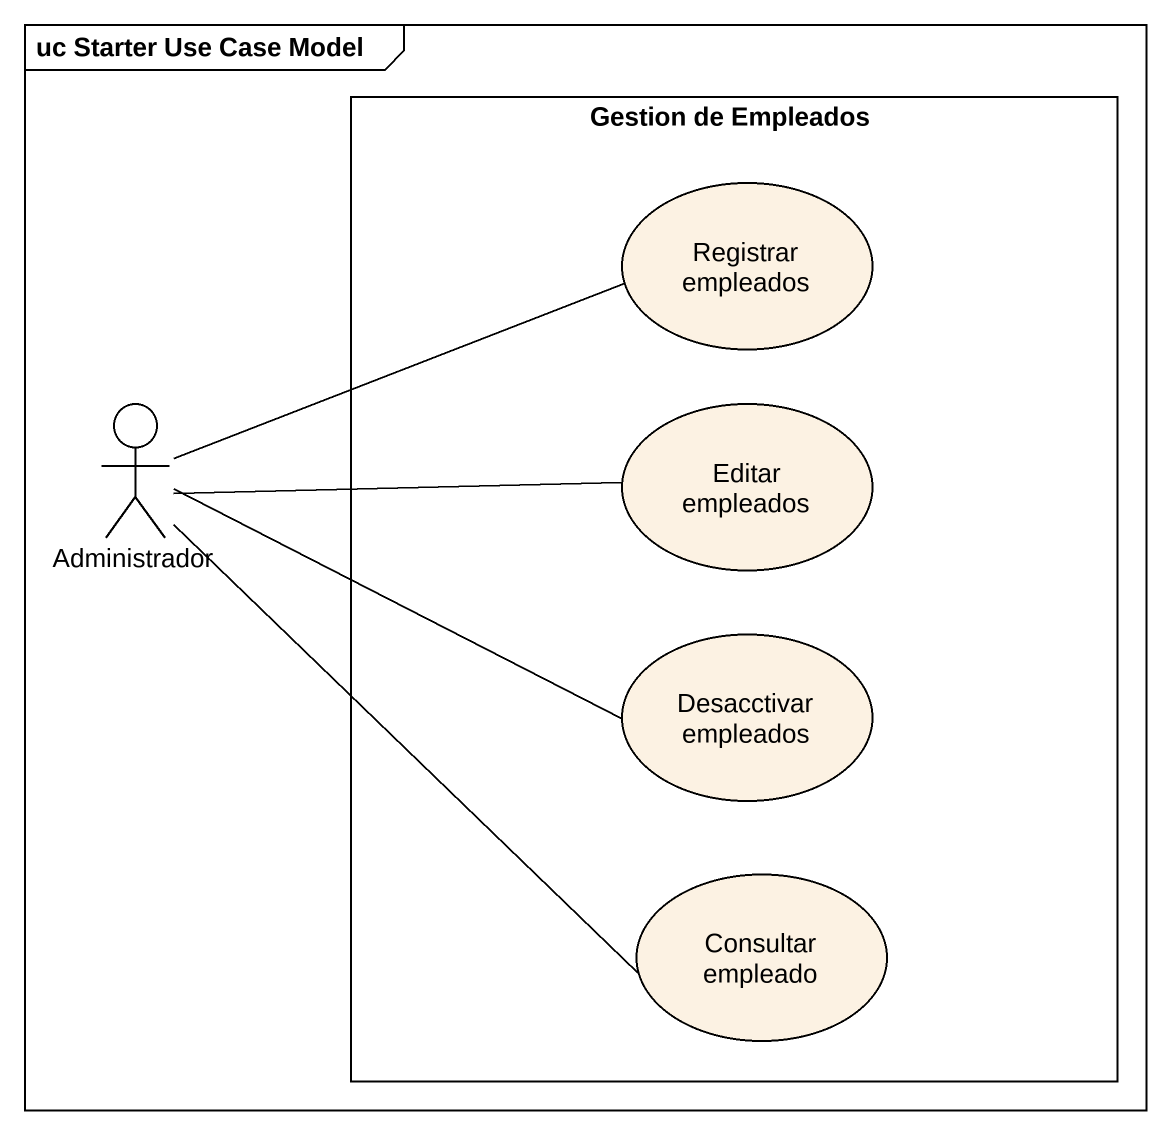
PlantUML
@startuml
mainframe uc Starter Use Case Model
rectangle "Gestion de Empleados" as Gestion_de_Empleados {
  usecase "Registrar empleados" as Registrar_empleados
  usecase "Editar empleados" as Editar_empleados
  usecase "Desacctivar empleados" as Desacctivar_empleados
  usecase "Consultar empleado" as Consultar_empleado
}
actor Administrador
Registrar_empleados -left- Administrador
Administrador -right- Editar_empleados
Administrador -right- Desacctivar_empleados
Administrador -- Consultar_empleado
@enduml
